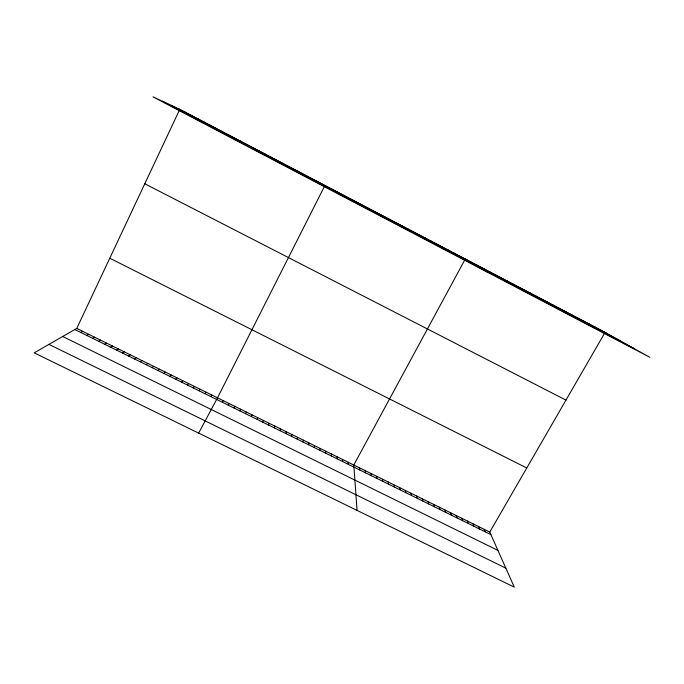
<?xml version="1.0" encoding="UTF-8"?>
<svg xmlns="http://www.w3.org/2000/svg" width="684" height="684" viewBox="0 0 684 684"><rect width="100%" height="100%" fill="white"/><g stroke="black" fill="none" stroke-linecap="round" stroke-linejoin="round"><path stroke-width="1.03" d="M331.364 455.98L331.372 453.971M325.695 453.193L325.755 451.201M320.026 450.397L320.121 448.422M314.349 447.601L314.486 445.643M308.664 444.797L308.843 442.864M302.969 441.992L303.192 440.077M297.266 439.179L297.531 437.281M291.564 436.366L291.863 434.485M285.844 433.545L286.194 431.689M280.115 430.723L280.508 428.885M274.387 427.902L274.823 426.081M268.65 425.072L269.12 423.276M262.895 422.242L263.417 420.463M257.141 419.403L257.706 417.642M251.379 416.565L251.986 414.82M245.607 413.717L246.257 411.999M239.836 410.87L240.52 409.169M234.048 408.015L234.783 406.339M76.762 328.414L489.761 532.075L514.308 587.137L34.2 352.858L76.762 328.414L179.345 110.278M228.251 405.159L229.029 403.5M222.454 402.303L223.275 400.662M198.659 433.109L217.503 397.823L324.909 185.484L323.481 186.236M210.826 396.566L211.732 394.976M489.761 532.075L604.596 333.211M204.995 393.702L205.952 392.12M199.164 390.821L200.164 389.264M193.324 387.948L194.367 386.409M187.476 385.058L188.562 383.544M181.619 382.176L182.748 380.68M175.754 379.287L176.925 377.807M169.88 376.388L171.094 374.935M163.998 373.49L165.263 372.053M158.107 370.591L159.415 369.172M152.216 367.684L153.567 366.291M146.308 364.769L147.701 363.401M140.391 361.853L141.836 360.502M134.474 358.938L135.962 357.604M128.541 356.013L130.08 354.705M122.607 353.089L124.189 351.798M116.665 350.157L118.289 348.891M110.705 347.224L112.381 345.976M104.746 344.283L106.465 343.06M98.778 341.342L100.539 340.136M92.802 338.392L94.606 337.212M86.808 335.442L88.663 334.288M80.815 332.492L82.721 331.347M276.635 160.244L277.071 160.407M270.565 157.063L271.052 157.252M264.494 153.874L265.033 154.088M258.415 150.685L258.997 150.925M252.319 147.496L252.952 147.761M246.223 144.298L246.898 144.581M240.11 141.092L240.845 141.408M233.996 137.886L234.774 138.228M227.875 134.68L228.695 135.039M221.736 131.456L222.608 131.85M215.597 128.241L216.52 128.652M209.441 125.01L210.415 125.454M203.285 121.778L204.302 122.248M197.112 118.546L198.18 119.042M190.939 115.305L192.05 115.827M184.748 112.065L185.911 112.603M48.949 344.385L505.844 568.156M62.689 336.494L497.918 550.381M74.812 329.534L490.89 534.614M109.773 258.219L526.765 467.993M144.786 183.774L565.959 400.123M178.55 108.816L607.118 333.536M170.957 105.268L619.875 340.641M162.305 101.223L634.316 348.678M599.338 329.389L601.347 330.509M587.847 323.37L589.77 324.438M593.601 326.379L595.559 327.482M582.093 320.351L583.974 321.403M576.33 317.325L578.168 318.359M564.779 311.271L566.532 312.255M570.559 314.298L572.354 315.307M558.99 308.236L560.7 309.194M553.194 305.192L554.861 306.133M547.388 302.148L549.013 303.063M541.574 299.096L543.156 299.994M535.752 296.044L537.291 296.924M529.92 292.991L531.417 293.838M524.081 289.93L525.534 290.76M518.233 286.861L519.643 287.665M512.384 283.792L513.744 284.578M506.519 280.722L507.836 281.483M500.645 277.644L501.928 278.379M494.771 274.558L496.003 275.276M488.88 271.471L490.069 272.164M482.981 268.376L484.127 269.043M477.081 265.281L478.184 265.931M471.165 262.186L472.225 262.801M487.401 272.164L465.248 259.082L353.79 465.026L357.074 510.409M459.494 256.064L460.46 256.637M453.731 253.037L454.655 253.593M447.96 250.011L448.841 250.541M442.18 246.984L443.018 247.488M436.392 243.949L437.187 244.427M430.595 240.913L431.347 241.367M424.798 237.87L425.499 238.306M418.984 234.817L419.643 235.236M413.162 231.765L413.786 232.158M407.339 228.713L407.912 229.08M401.508 225.652L402.03 225.994M395.66 222.591L396.139 222.907M389.812 219.521L390.248 219.821M484.178 529.331L485.272 531.844M478.595 526.569L479.646 529.074M473.003 523.816L474.012 526.295M467.403 521.054L468.378 523.516M461.794 518.284L462.726 520.729M456.177 515.514L457.066 517.942M450.551 512.744L451.406 515.155M444.925 509.965L445.737 512.359M439.282 507.186L440.06 509.554M433.639 504.407L434.366 506.759M427.987 501.611L428.671 503.946M422.327 498.824L422.977 501.141M416.659 496.028L417.266 498.328M410.981 493.232L411.546 495.507M405.296 490.428L405.817 492.685M399.601 487.615L400.089 489.855M393.907 484.811L394.343 487.025M388.196 481.998L388.597 484.195M382.484 479.176L382.843 481.356M376.756 476.355L377.081 478.518M371.027 473.525L371.301 475.671M365.29 470.695L365.521 472.824M359.545 467.865L359.733 469.968M348.199 462.264L348.31 464.333M342.599 459.511L342.667 461.555M336.99 456.741L337.015 458.767M179.772 109.38L152.977 96.863L649.8 357.296L605.075 332.398L179.772 109.38"/></g></svg>
